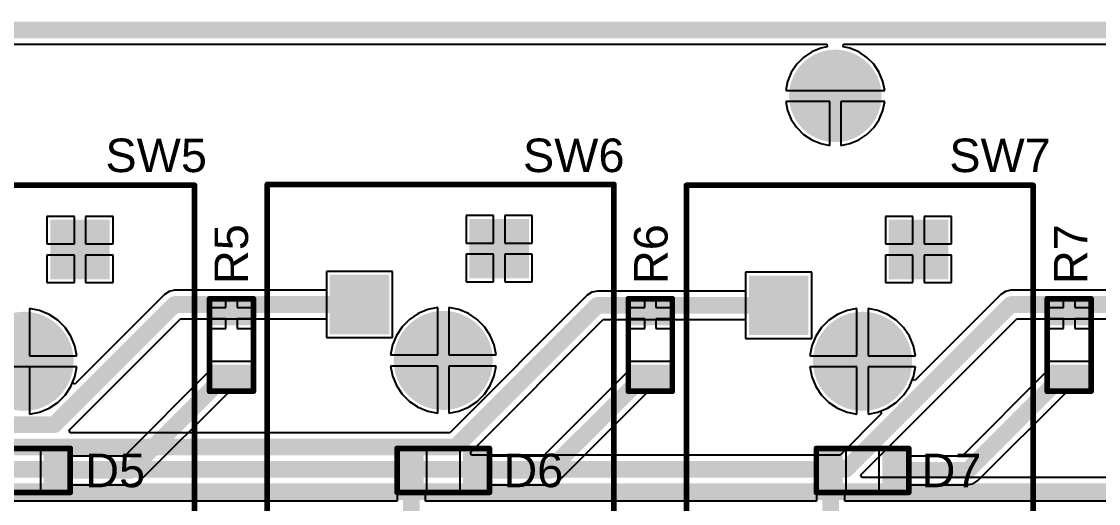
# Model space of a CAD drawing. Header units: millimetres. Extents: x -27 to 152, y -4 to 51.
# Drawn here: x 62.53 to 111.46, y 29.48 to 51.38 of the extents above; entities that cross this region are included whole.
import ezdxf

# ---------------------------------------------------------------- set-up
doc = ezdxf.new("R2010")
doc.units = ezdxf.units.MM
for name, color, linetype in [('BottomLayer', 5, 'Continuous'), ('BottomSolder', 6, 'Continuous'), ('KeepOutLayer', 6, 'Continuous'), ('MultiLayer', 9, 'Continuous'), ('PadHoleLayer', 156, 'Continuous'), ('TopLayer', 1, 'Continuous'), ('TopOverlay', 2, 'Continuous'), ('TopPaste', 8, 'Continuous'), ('TopSolder', 216, 'Continuous')]:
    doc.layers.add(name, color=color, linetype=linetype)
doc.styles.add('Arial', font='arial.ttf', dxfattribs={"height": 0.2})

# ---------------------------------------------------------------- blocks, each defined once
blk = doc.blocks.new('LED_1206_4')
at = {"layer": 'TopLayer'}
for points in [[(-1.9, 0.8), (-1, 0.8), (-1, -0.8), (-1.9, -0.8)], [(1, 0.8), (1.9, 0.8), (1.9, -0.8), (1, -0.8)]]:
    blk.add_hatch(color=1, dxfattribs=at).paths.add_polyline_path(points)
at = {"layer": 'TopPaste'}
for points in [[(-1.9, 0.8), (-1, 0.8), (-1, -0.8), (-1.9, -0.8)], [(1, 0.8), (1.9, 0.8), (1.9, -0.8), (1, -0.8)]]:
    blk.add_hatch(color=8, dxfattribs=at).paths.add_polyline_path(points)
at = {"layer": 'TopSolder'}
for points in [[(-2.002, 0.902), (-0.898, 0.902), (-0.898, -0.902), (-2.002, -0.902)], [(0.898, 0.902), (2.002, 0.902), (2.002, -0.902), (0.898, -0.902)]]:
    blk.add_hatch(color=216, dxfattribs=at).paths.add_polyline_path(points)
at = {"layer": 'TopOverlay', "const_width": 0.254}
for points in [[(-2.1, 1), (2.1, 1)], [(-2.1, -1), (-2.1, 1)], [(2.1, -1), (2.1, 1)], [(-2.1, -1), (2.1, -1)]]:
    blk.add_lwpolyline(points, dxfattribs=at)
at = {"layer": 'TopOverlay', "const_width": 0.127}
for points in [[(-2.164, 1, 1), (-2.037, 1, 1)], [(-2.164, 1, 1), (-2.037, 1, 1)], [(2.037, 1, 1), (2.164, 1, 1)], [(2.037, 1, 1), (2.164, 1, 1)], [(-2.164, -1, 1), (-2.037, -1, 1)], [(-2.164, -1, 1), (-2.037, -1, 1)], [(2.037, -1, 1), (2.164, -1, 1)], [(2.037, -1, 1), (2.164, -1, 1)]]:
    blk.add_lwpolyline(points, format="xyb", close=True, dxfattribs=at)
blk = doc.blocks.new('LED_1206_5')
at = {"layer": 'TopLayer'}
for points in [[(-1.9, 0.8), (-1, 0.8), (-1, -0.8), (-1.9, -0.8)], [(1, 0.8), (1.9, 0.8), (1.9, -0.8), (1, -0.8)]]:
    blk.add_hatch(color=1, dxfattribs=at).paths.add_polyline_path(points)
at = {"layer": 'TopPaste'}
for points in [[(-1.9, 0.8), (-1, 0.8), (-1, -0.8), (-1.9, -0.8)], [(1, 0.8), (1.9, 0.8), (1.9, -0.8), (1, -0.8)]]:
    blk.add_hatch(color=8, dxfattribs=at).paths.add_polyline_path(points)
at = {"layer": 'TopSolder'}
for points in [[(-2.002, 0.902), (-0.898, 0.902), (-0.898, -0.902), (-2.002, -0.902)], [(0.898, 0.902), (2.002, 0.902), (2.002, -0.902), (0.898, -0.902)]]:
    blk.add_hatch(color=216, dxfattribs=at).paths.add_polyline_path(points)
at = {"layer": 'TopOverlay', "const_width": 0.254}
for points in [[(-2.1, 1), (2.1, 1)], [(-2.1, -1), (-2.1, 1)], [(2.1, -1), (2.1, 1)], [(-2.1, -1), (2.1, -1)]]:
    blk.add_lwpolyline(points, dxfattribs=at)
at = {"layer": 'TopOverlay', "const_width": 0.127}
for points in [[(-2.164, 1, 1), (-2.037, 1, 1)], [(-2.164, 1, 1), (-2.037, 1, 1)], [(2.037, 1, 1), (2.164, 1, 1)], [(2.037, 1, 1), (2.164, 1, 1)], [(-2.164, -1, 1), (-2.037, -1, 1)], [(-2.164, -1, 1), (-2.037, -1, 1)], [(2.037, -1, 1), (2.164, -1, 1)], [(2.037, -1, 1), (2.164, -1, 1)]]:
    blk.add_lwpolyline(points, format="xyb", close=True, dxfattribs=at)
blk = doc.blocks.new('LED_1206_6')
at = {"layer": 'TopLayer'}
for points in [[(-1.9, 0.8), (-1, 0.8), (-1, -0.8), (-1.9, -0.8)], [(1, 0.8), (1.9, 0.8), (1.9, -0.8), (1, -0.8)]]:
    blk.add_hatch(color=1, dxfattribs=at).paths.add_polyline_path(points)
at = {"layer": 'TopPaste'}
for points in [[(-1.9, 0.8), (-1, 0.8), (-1, -0.8), (-1.9, -0.8)], [(1, 0.8), (1.9, 0.8), (1.9, -0.8), (1, -0.8)]]:
    blk.add_hatch(color=8, dxfattribs=at).paths.add_polyline_path(points)
at = {"layer": 'TopSolder'}
for points in [[(-2.002, 0.902), (-0.898, 0.902), (-0.898, -0.902), (-2.002, -0.902)], [(0.898, 0.902), (2.002, 0.902), (2.002, -0.902), (0.898, -0.902)]]:
    blk.add_hatch(color=216, dxfattribs=at).paths.add_polyline_path(points)
at = {"layer": 'TopOverlay', "const_width": 0.254}
for points in [[(-2.1, 1), (2.1, 1)], [(-2.1, -1), (-2.1, 1)], [(2.1, -1), (2.1, 1)], [(-2.1, -1), (2.1, -1)]]:
    blk.add_lwpolyline(points, dxfattribs=at)
at = {"layer": 'TopOverlay', "const_width": 0.127}
for points in [[(-2.164, 1, 1), (-2.037, 1, 1)], [(-2.164, 1, 1), (-2.037, 1, 1)], [(2.037, 1, 1), (2.164, 1, 1)], [(2.037, 1, 1), (2.164, 1, 1)], [(-2.164, -1, 1), (-2.037, -1, 1)], [(-2.164, -1, 1), (-2.037, -1, 1)], [(2.037, -1, 1), (2.164, -1, 1)], [(2.037, -1, 1), (2.164, -1, 1)]]:
    blk.add_lwpolyline(points, format="xyb", close=True, dxfattribs=at)
blk = doc.blocks.new('K__________O______18')
at = {"layer": 'BottomLayer'}
for points in [[(1.29, 6.33), (3.79, 6.33), (3.79, 3.83), (1.29, 3.83)], [(-5.06, 3.79), (-2.56, 3.79), (-2.56, 1.29), (-5.06, 1.29)]]:
    blk.add_hatch(color=5, dxfattribs=at).paths.add_polyline_path(points)
h = blk.add_hatch(color=5, dxfattribs=at)
edge = h.paths.add_edge_path()
edge.add_arc((0, 0), 2.15, 0, 360)
at = {"layer": 'BottomSolder'}
for points in [[(1.188, 6.432), (3.892, 6.432), (3.892, 3.728), (1.188, 3.728)], [(-5.162, 3.892), (-2.458, 3.892), (-2.458, 1.188), (-5.162, 1.188)]]:
    blk.add_hatch(color=6, dxfattribs=at).paths.add_polyline_path(points)
h = blk.add_hatch(color=6, dxfattribs=at)
edge = h.paths.add_edge_path()
edge.add_arc((0, 0), 2.252, 0, 360)
at = {"layer": 'MultiLayer'}
for points in [[(1.29, 6.33), (3.79, 6.33), (3.79, 3.83), (1.29, 3.83)], [(-5.06, 3.79), (-2.56, 3.79), (-2.56, 1.29), (-5.06, 1.29)]]:
    blk.add_hatch(color=9, dxfattribs=at).paths.add_polyline_path(points)
h = blk.add_hatch(color=9, dxfattribs=at)
edge = h.paths.add_edge_path()
edge.add_arc((0, 0), 2.15, 0, 360)
at = {"layer": 'PadHoleLayer'}
h = blk.add_hatch(color=156, dxfattribs=at)
edge = h.paths.add_edge_path()
edge.add_arc((2.54, 5.08), 0.75, 0, 360)
h = blk.add_hatch(color=156, dxfattribs=at)
edge = h.paths.add_edge_path()
edge.add_arc((-3.81, 2.54), 0.75, 0, 360)
h = blk.add_hatch(color=156, dxfattribs=at)
edge = h.paths.add_edge_path()
edge.add_arc((0, 0), 2.05, 0, 360)
at = {"layer": 'TopLayer'}
for points in [[(1.29, 6.33), (3.79, 6.33), (3.79, 3.83), (1.29, 3.83)], [(-5.06, 3.79), (-2.56, 3.79), (-2.56, 1.29), (-5.06, 1.29)]]:
    blk.add_hatch(color=1, dxfattribs=at).paths.add_polyline_path(points)
h = blk.add_hatch(color=1, dxfattribs=at)
edge = h.paths.add_edge_path()
edge.add_arc((0, 0), 2.15, 0, 360)
at = {"layer": 'TopSolder'}
for points in [[(1.188, 6.432), (3.892, 6.432), (3.892, 3.728), (1.188, 3.728)], [(-5.162, 3.892), (-2.458, 3.892), (-2.458, 1.188), (-5.162, 1.188)]]:
    blk.add_hatch(color=216, dxfattribs=at).paths.add_polyline_path(points)
h = blk.add_hatch(color=216, dxfattribs=at)
edge = h.paths.add_edge_path()
edge.add_arc((0, 0), 2.252, 0, 360)
at = {"layer": 'TopOverlay', "const_width": 0.254}
for points in [[(-8, -7.75), (-8, 8)], [(-8, 8), (7.75, 8)], [(7.75, -7.75), (7.75, 8)], [(-8, -7.75), (7.75, -7.75)]]:
    blk.add_lwpolyline(points, dxfattribs=at)
at = {"layer": 'TopOverlay', "const_width": 0.127}
for points in [[(-8.063, 8, 1), (-7.936, 8, 1)], [(-8.063, 8, 1), (-7.936, 8, 1)], [(7.686, 8, 1), (7.813, 8, 1)], [(7.686, 8, 1), (7.813, 8, 1)], [(-8.063, -7.75, 1), (-7.936, -7.75, 1)], [(-8.063, -7.75, 1), (-7.936, -7.75, 1)], [(7.686, -7.75, 1), (7.813, -7.75, 1)], [(7.686, -7.75, 1), (7.813, -7.75, 1)]]:
    blk.add_lwpolyline(points, format="xyb", close=True, dxfattribs=at)
blk = doc.blocks.new('K__________O______19')
at = {"layer": 'BottomLayer'}
for points in [[(1.29, 6.33), (3.79, 6.33), (3.79, 3.83), (1.29, 3.83)], [(-5.06, 3.79), (-2.56, 3.79), (-2.56, 1.29), (-5.06, 1.29)]]:
    blk.add_hatch(color=5, dxfattribs=at).paths.add_polyline_path(points)
h = blk.add_hatch(color=5, dxfattribs=at)
edge = h.paths.add_edge_path()
edge.add_arc((0, 0), 2.15, 0, 360)
at = {"layer": 'BottomSolder'}
for points in [[(1.188, 6.432), (3.892, 6.432), (3.892, 3.728), (1.188, 3.728)], [(-5.162, 3.892), (-2.458, 3.892), (-2.458, 1.188), (-5.162, 1.188)]]:
    blk.add_hatch(color=6, dxfattribs=at).paths.add_polyline_path(points)
h = blk.add_hatch(color=6, dxfattribs=at)
edge = h.paths.add_edge_path()
edge.add_arc((0, 0), 2.252, 0, 360)
at = {"layer": 'MultiLayer'}
for points in [[(1.29, 6.33), (3.79, 6.33), (3.79, 3.83), (1.29, 3.83)], [(-5.06, 3.79), (-2.56, 3.79), (-2.56, 1.29), (-5.06, 1.29)]]:
    blk.add_hatch(color=9, dxfattribs=at).paths.add_polyline_path(points)
h = blk.add_hatch(color=9, dxfattribs=at)
edge = h.paths.add_edge_path()
edge.add_arc((0, 0), 2.15, 0, 360)
at = {"layer": 'PadHoleLayer'}
h = blk.add_hatch(color=156, dxfattribs=at)
edge = h.paths.add_edge_path()
edge.add_arc((2.54, 5.08), 0.75, 0, 360)
h = blk.add_hatch(color=156, dxfattribs=at)
edge = h.paths.add_edge_path()
edge.add_arc((-3.81, 2.54), 0.75, 0, 360)
h = blk.add_hatch(color=156, dxfattribs=at)
edge = h.paths.add_edge_path()
edge.add_arc((0, 0), 2.05, 0, 360)
at = {"layer": 'TopLayer'}
for points in [[(1.29, 6.33), (3.79, 6.33), (3.79, 3.83), (1.29, 3.83)], [(-5.06, 3.79), (-2.56, 3.79), (-2.56, 1.29), (-5.06, 1.29)]]:
    blk.add_hatch(color=1, dxfattribs=at).paths.add_polyline_path(points)
h = blk.add_hatch(color=1, dxfattribs=at)
edge = h.paths.add_edge_path()
edge.add_arc((0, 0), 2.15, 0, 360)
at = {"layer": 'TopSolder'}
for points in [[(1.188, 6.432), (3.892, 6.432), (3.892, 3.728), (1.188, 3.728)], [(-5.162, 3.892), (-2.458, 3.892), (-2.458, 1.188), (-5.162, 1.188)]]:
    blk.add_hatch(color=216, dxfattribs=at).paths.add_polyline_path(points)
h = blk.add_hatch(color=216, dxfattribs=at)
edge = h.paths.add_edge_path()
edge.add_arc((0, 0), 2.252, 0, 360)
at = {"layer": 'TopOverlay', "const_width": 0.254}
for points in [[(-8, -7.75), (-8, 8)], [(-8, 8), (7.75, 8)], [(7.75, -7.75), (7.75, 8)], [(-8, -7.75), (7.75, -7.75)]]:
    blk.add_lwpolyline(points, dxfattribs=at)
at = {"layer": 'TopOverlay', "const_width": 0.127}
for points in [[(-8.063, 8, 1), (-7.936, 8, 1)], [(-8.063, 8, 1), (-7.936, 8, 1)], [(7.686, 8, 1), (7.813, 8, 1)], [(7.686, 8, 1), (7.813, 8, 1)], [(-8.063, -7.75, 1), (-7.936, -7.75, 1)], [(-8.063, -7.75, 1), (-7.936, -7.75, 1)], [(7.686, -7.75, 1), (7.813, -7.75, 1)], [(7.686, -7.75, 1), (7.813, -7.75, 1)]]:
    blk.add_lwpolyline(points, format="xyb", close=True, dxfattribs=at)
blk = doc.blocks.new('K__________O______20')
at = {"layer": 'BottomLayer'}
for points in [[(1.29, 6.33), (3.79, 6.33), (3.79, 3.83), (1.29, 3.83)], [(-5.06, 3.79), (-2.56, 3.79), (-2.56, 1.29), (-5.06, 1.29)]]:
    blk.add_hatch(color=5, dxfattribs=at).paths.add_polyline_path(points)
h = blk.add_hatch(color=5, dxfattribs=at)
edge = h.paths.add_edge_path()
edge.add_arc((0, 0), 2.15, 0, 360)
at = {"layer": 'BottomSolder'}
for points in [[(1.188, 6.432), (3.892, 6.432), (3.892, 3.728), (1.188, 3.728)], [(-5.162, 3.892), (-2.458, 3.892), (-2.458, 1.188), (-5.162, 1.188)]]:
    blk.add_hatch(color=6, dxfattribs=at).paths.add_polyline_path(points)
h = blk.add_hatch(color=6, dxfattribs=at)
edge = h.paths.add_edge_path()
edge.add_arc((0, 0), 2.252, 0, 360)
at = {"layer": 'MultiLayer'}
for points in [[(1.29, 6.33), (3.79, 6.33), (3.79, 3.83), (1.29, 3.83)], [(-5.06, 3.79), (-2.56, 3.79), (-2.56, 1.29), (-5.06, 1.29)]]:
    blk.add_hatch(color=9, dxfattribs=at).paths.add_polyline_path(points)
h = blk.add_hatch(color=9, dxfattribs=at)
edge = h.paths.add_edge_path()
edge.add_arc((0, 0), 2.15, 0, 360)
at = {"layer": 'PadHoleLayer'}
h = blk.add_hatch(color=156, dxfattribs=at)
edge = h.paths.add_edge_path()
edge.add_arc((2.54, 5.08), 0.75, 0, 360)
h = blk.add_hatch(color=156, dxfattribs=at)
edge = h.paths.add_edge_path()
edge.add_arc((-3.81, 2.54), 0.75, 0, 360)
h = blk.add_hatch(color=156, dxfattribs=at)
edge = h.paths.add_edge_path()
edge.add_arc((0, 0), 2.05, 0, 360)
at = {"layer": 'TopLayer'}
for points in [[(1.29, 6.33), (3.79, 6.33), (3.79, 3.83), (1.29, 3.83)], [(-5.06, 3.79), (-2.56, 3.79), (-2.56, 1.29), (-5.06, 1.29)]]:
    blk.add_hatch(color=1, dxfattribs=at).paths.add_polyline_path(points)
h = blk.add_hatch(color=1, dxfattribs=at)
edge = h.paths.add_edge_path()
edge.add_arc((0, 0), 2.15, 0, 360)
at = {"layer": 'TopSolder'}
for points in [[(1.188, 6.432), (3.892, 6.432), (3.892, 3.728), (1.188, 3.728)], [(-5.162, 3.892), (-2.458, 3.892), (-2.458, 1.188), (-5.162, 1.188)]]:
    blk.add_hatch(color=216, dxfattribs=at).paths.add_polyline_path(points)
h = blk.add_hatch(color=216, dxfattribs=at)
edge = h.paths.add_edge_path()
edge.add_arc((0, 0), 2.252, 0, 360)
at = {"layer": 'TopOverlay', "const_width": 0.254}
for points in [[(-8, -7.75), (-8, 8)], [(-8, 8), (7.75, 8)], [(7.75, -7.75), (7.75, 8)], [(-8, -7.75), (7.75, -7.75)]]:
    blk.add_lwpolyline(points, dxfattribs=at)
at = {"layer": 'TopOverlay', "const_width": 0.127}
for points in [[(-8.063, 8, 1), (-7.936, 8, 1)], [(-8.063, 8, 1), (-7.936, 8, 1)], [(7.686, 8, 1), (7.813, 8, 1)], [(7.686, 8, 1), (7.813, 8, 1)], [(-8.063, -7.75, 1), (-7.936, -7.75, 1)], [(-8.063, -7.75, 1), (-7.936, -7.75, 1)], [(7.686, -7.75, 1), (7.813, -7.75, 1)], [(7.686, -7.75, 1), (7.813, -7.75, 1)]]:
    blk.add_lwpolyline(points, format="xyb", close=True, dxfattribs=at)
blk = doc.blocks.new('RES_1206_30')
at = {"layer": 'TopLayer'}
for points in [[(-1.9, 0.8), (-1, 0.8), (-1, -0.8), (-1.9, -0.8)], [(1, 0.8), (1.9, 0.8), (1.9, -0.8), (1, -0.8)]]:
    blk.add_hatch(color=1, dxfattribs=at).paths.add_polyline_path(points)
at = {"layer": 'TopPaste'}
for points in [[(-1.9, 0.8), (-1, 0.8), (-1, -0.8), (-1.9, -0.8)], [(1, 0.8), (1.9, 0.8), (1.9, -0.8), (1, -0.8)]]:
    blk.add_hatch(color=8, dxfattribs=at).paths.add_polyline_path(points)
at = {"layer": 'TopSolder'}
for points in [[(-2.002, 0.902), (-0.898, 0.902), (-0.898, -0.902), (-2.002, -0.902)], [(0.898, 0.902), (2.002, 0.902), (2.002, -0.902), (0.898, -0.902)]]:
    blk.add_hatch(color=216, dxfattribs=at).paths.add_polyline_path(points)
at = {"layer": 'TopOverlay', "const_width": 0.254}
for points in [[(-2.1, -1), (-2.1, 1)], [(2.1, 1), (-2.1, 1)], [(2.1, -1), (2.1, 1)], [(2.1, -1), (-2.1, -1)]]:
    blk.add_lwpolyline(points, dxfattribs=at)
at = {"layer": 'TopOverlay', "const_width": 0.127}
for points in [[(-2.164, 1, 1), (-2.037, 1, 1)], [(-2.164, 1, 1), (-2.037, 1, 1)], [(2.037, 1, 1), (2.164, 1, 1)], [(2.037, 1, 1), (2.164, 1, 1)], [(-2.164, -1, 1), (-2.037, -1, 1)], [(-2.164, -1, 1), (-2.037, -1, 1)], [(2.037, -1, 1), (2.164, -1, 1)], [(2.037, -1, 1), (2.164, -1, 1)]]:
    blk.add_lwpolyline(points, format="xyb", close=True, dxfattribs=at)
blk = doc.blocks.new('RES_1206_31')
at = {"layer": 'TopLayer'}
for points in [[(-1.9, 0.8), (-1, 0.8), (-1, -0.8), (-1.9, -0.8)], [(1, 0.8), (1.9, 0.8), (1.9, -0.8), (1, -0.8)]]:
    blk.add_hatch(color=1, dxfattribs=at).paths.add_polyline_path(points)
at = {"layer": 'TopPaste'}
for points in [[(-1.9, 0.8), (-1, 0.8), (-1, -0.8), (-1.9, -0.8)], [(1, 0.8), (1.9, 0.8), (1.9, -0.8), (1, -0.8)]]:
    blk.add_hatch(color=8, dxfattribs=at).paths.add_polyline_path(points)
at = {"layer": 'TopSolder'}
for points in [[(-2.002, 0.902), (-0.898, 0.902), (-0.898, -0.902), (-2.002, -0.902)], [(0.898, 0.902), (2.002, 0.902), (2.002, -0.902), (0.898, -0.902)]]:
    blk.add_hatch(color=216, dxfattribs=at).paths.add_polyline_path(points)
at = {"layer": 'TopOverlay', "const_width": 0.254}
for points in [[(-2.1, -1), (-2.1, 1)], [(2.1, 1), (-2.1, 1)], [(2.1, -1), (2.1, 1)], [(2.1, -1), (-2.1, -1)]]:
    blk.add_lwpolyline(points, dxfattribs=at)
at = {"layer": 'TopOverlay', "const_width": 0.127}
for points in [[(-2.164, 1, 1), (-2.037, 1, 1)], [(-2.164, 1, 1), (-2.037, 1, 1)], [(2.037, 1, 1), (2.164, 1, 1)], [(2.037, 1, 1), (2.164, 1, 1)], [(-2.164, -1, 1), (-2.037, -1, 1)], [(-2.164, -1, 1), (-2.037, -1, 1)], [(2.037, -1, 1), (2.164, -1, 1)], [(2.037, -1, 1), (2.164, -1, 1)]]:
    blk.add_lwpolyline(points, format="xyb", close=True, dxfattribs=at)
blk = doc.blocks.new('RES_1206_32')
at = {"layer": 'TopLayer'}
for points in [[(-1.9, 0.8), (-1, 0.8), (-1, -0.8), (-1.9, -0.8)], [(1, 0.8), (1.9, 0.8), (1.9, -0.8), (1, -0.8)]]:
    blk.add_hatch(color=1, dxfattribs=at).paths.add_polyline_path(points)
at = {"layer": 'TopPaste'}
for points in [[(-1.9, 0.8), (-1, 0.8), (-1, -0.8), (-1.9, -0.8)], [(1, 0.8), (1.9, 0.8), (1.9, -0.8), (1, -0.8)]]:
    blk.add_hatch(color=8, dxfattribs=at).paths.add_polyline_path(points)
at = {"layer": 'TopSolder'}
for points in [[(-2.002, 0.902), (-0.898, 0.902), (-0.898, -0.902), (-2.002, -0.902)], [(0.898, 0.902), (2.002, 0.902), (2.002, -0.902), (0.898, -0.902)]]:
    blk.add_hatch(color=216, dxfattribs=at).paths.add_polyline_path(points)
at = {"layer": 'TopOverlay', "const_width": 0.254}
for points in [[(-2.1, -1), (-2.1, 1)], [(2.1, 1), (-2.1, 1)], [(2.1, -1), (2.1, 1)], [(2.1, -1), (-2.1, -1)]]:
    blk.add_lwpolyline(points, dxfattribs=at)
at = {"layer": 'TopOverlay', "const_width": 0.127}
for points in [[(-2.164, 1, 1), (-2.037, 1, 1)], [(-2.164, 1, 1), (-2.037, 1, 1)], [(2.037, 1, 1), (2.164, 1, 1)], [(2.037, 1, 1), (2.164, 1, 1)], [(-2.164, -1, 1), (-2.037, -1, 1)], [(-2.164, -1, 1), (-2.037, -1, 1)], [(2.037, -1, 1), (2.164, -1, 1)], [(2.037, -1, 1), (2.164, -1, 1)]]:
    blk.add_lwpolyline(points, format="xyb", close=True, dxfattribs=at)

msp = doc.modelspace()

# ---------------------------------------------------------------- hatches: boundary and pattern name
at = {"layer": 'BottomLayer'}
h = msp.add_hatch(color=5, dxfattribs=at)
edge = h.paths.add_edge_path()
edge.add_arc((99.5, 48), 2, 0, 360)
h = msp.add_hatch(color=5, dxfattribs=at)
edge = h.paths.add_edge_path()
edge.add_arc((99.5, 48), 2, 0, 360)
at = {"layer": 'BottomSolder'}
h = msp.add_hatch(color=6, dxfattribs=at)
edge = h.paths.add_edge_path()
edge.add_arc((99.5, 48), 2.102, 0, 360)
h = msp.add_hatch(color=6, dxfattribs=at)
edge = h.paths.add_edge_path()
edge.add_arc((99.5, 48), 2.102, 0, 360)
at = {"layer": 'MultiLayer'}
h = msp.add_hatch(color=9, dxfattribs=at)
edge = h.paths.add_edge_path()
edge.add_arc((99.5, 48), 2, 0, 360)
h = msp.add_hatch(color=9, dxfattribs=at)
edge = h.paths.add_edge_path()
edge.add_arc((99.5, 48), 2, 0, 360)
at = {"layer": 'PadHoleLayer'}
h = msp.add_hatch(color=156, dxfattribs=at)
edge = h.paths.add_edge_path()
edge.add_arc((99.5, 48), 1.375, 0, 360)
h = msp.add_hatch(color=156, dxfattribs=at)
edge = h.paths.add_edge_path()
edge.add_arc((99.5, 48), 1.375, 0, 360)
at = {"layer": 'TopLayer'}
h = msp.add_hatch(color=1, dxfattribs=at)
edge = h.paths.add_edge_path()
edge.add_arc((99.5, 48), 2, 0, 360)
h = msp.add_hatch(color=1, dxfattribs=at)
edge = h.paths.add_edge_path()
edge.add_arc((99.5, 48), 2, 0, 360)
at = {"layer": 'TopSolder'}
h = msp.add_hatch(color=216, dxfattribs=at)
edge = h.paths.add_edge_path()
edge.add_arc((99.5, 48), 2.102, 0, 360)
h = msp.add_hatch(color=216, dxfattribs=at)
edge = h.paths.add_edge_path()
edge.add_arc((99.5, 48), 2.102, 0, 360)

# ---------------------------------------------------------------- linework, layer by layer
at = {"layer": 'BottomLayer'}
for p, q in [((26.377, 50.353), (99.123, 50.353)), ((98.432, 49.997), (98.063, 49.751)), ((98.843, 50.167), (98.432, 49.997)), ((99.135, 50.226), (98.843, 50.167)), ((99.123, 50.353), (99.135, 50.226)), ((99.865, 50.226), (99.877, 50.353)), ((100.157, 50.167), (99.865, 50.226)), ((99.877, 50.353), (148.123, 50.353)), ((100.568, 49.997), (100.157, 50.167)), ((100.937, 49.751), (100.568, 49.997)), ((97.749, 49.437), (97.503, 49.068)), ((98.063, 49.751), (97.749, 49.437)), ((101.251, 49.437), (100.937, 49.751)), ((101.497, 49.068), (101.251, 49.437)), ((97.503, 49.068), (97.333, 48.657)), ((101.667, 48.657), (101.497, 49.068)), ((97.333, 48.657), (97.252, 48.254)), ((101.748, 48.254), (101.667, 48.657)), ((97.252, 48.254), (99.5, 48.254)), ((99.5, 48.254), (101.748, 48.254)), ((99.246, 47.746), (97.252, 47.746)), ((97.252, 47.746), (97.333, 47.343)), ((99.246, 45.752), (99.246, 47.746)), ((101.748, 47.746), (99.754, 47.746)), ((99.754, 47.746), (99.754, 45.752)), ((101.667, 47.343), (101.748, 47.746)), ((97.333, 47.343), (97.503, 46.932)), ((101.497, 46.932), (101.667, 47.343)), ((97.503, 46.932), (97.749, 46.563)), ((97.749, 46.563), (98.063, 46.249)), ((100.937, 46.249), (101.251, 46.563)), ((101.251, 46.563), (101.497, 46.932)), ((98.063, 46.249), (98.432, 46.003)), ((98.432, 46.003), (98.843, 45.833)), ((100.157, 45.833), (100.568, 46.003)), ((100.568, 46.003), (100.937, 46.249)), ((98.843, 45.833), (99.246, 45.752)), ((99.754, 45.752), (100.157, 45.833)), ((64.926, 42.524), (63.676, 42.524)), ((63.676, 42.524), (63.676, 41.274)), ((64.926, 41.274), (64.926, 42.524)), ((66.684, 42.524), (65.434, 42.524)), ((65.434, 42.524), (65.434, 41.274)), ((66.684, 41.274), (66.684, 42.524)), ((83.976, 42.564), (82.726, 42.564)), ((82.726, 42.564), (82.726, 41.314)), ((83.976, 41.314), (83.976, 42.564)), ((85.734, 42.564), (84.484, 42.564)), ((84.484, 42.564), (84.484, 41.314)), ((85.734, 41.314), (85.734, 42.564)), ((103.026, 42.524), (101.776, 42.524)), ((101.776, 42.524), (101.776, 41.274)), ((103.026, 41.274), (103.026, 42.524)), ((104.784, 42.524), (103.534, 42.524)), ((103.534, 42.524), (103.534, 41.274)), ((104.784, 41.274), (104.784, 42.524)), ((63.676, 41.274), (64.926, 41.274)), ((65.434, 41.274), (66.684, 41.274)), ((82.726, 41.314), (83.976, 41.314)), ((84.484, 41.314), (85.734, 41.314)), ((101.776, 41.274), (103.026, 41.274)), ((103.534, 41.274), (104.784, 41.274)), ((64.926, 40.766), (63.676, 40.766)), ((63.676, 40.766), (63.676, 39.516)), ((64.926, 39.516), (64.926, 40.766)), ((66.684, 40.766), (65.434, 40.766)), ((65.434, 40.766), (65.434, 39.516)), ((66.684, 39.516), (66.684, 40.766)), ((83.976, 40.806), (82.726, 40.806)), ((82.726, 40.806), (82.726, 39.556)), ((83.976, 39.556), (83.976, 40.806)), ((85.734, 40.806), (84.484, 40.806)), ((84.484, 40.806), (84.484, 39.556)), ((85.734, 39.556), (85.734, 40.806)), ((103.026, 40.766), (101.776, 40.766)), ((101.776, 40.766), (101.776, 39.516)), ((103.026, 39.516), (103.026, 40.766)), ((104.784, 40.766), (103.534, 40.766)), ((103.534, 40.766), (103.534, 39.516)), ((104.784, 39.516), (104.784, 40.766)), ((79.384, 40.024), (76.376, 40.024)), ((76.376, 40.024), (76.376, 39.167)), ((79.384, 37.016), (79.384, 40.024)), ((98.434, 39.984), (95.426, 39.984)), ((95.426, 39.984), (95.426, 39.127)), ((98.434, 36.976), (98.434, 39.984)), ((63.676, 39.516), (64.926, 39.516)), ((65.434, 39.516), (66.684, 39.516)), ((69.48, 39.167), (69.232, 39.118)), ((76.376, 39.167), (69.48, 39.167)), ((82.726, 39.556), (83.976, 39.556)), ((84.484, 39.556), (85.734, 39.556)), ((101.776, 39.516), (103.026, 39.516)), ((103.534, 39.516), (104.784, 39.516)), ((107.48, 39.167), (107.232, 39.118)), ((114.476, 39.167), (107.48, 39.167)), ((69.022, 38.978), (64.952, 34.907)), ((69.232, 39.118), (69.022, 38.978)), ((88.232, 38.938), (81.99, 32.695)), ((88.442, 39.078), (88.232, 38.938)), ((88.69, 39.127), (88.442, 39.078)), ((95.426, 39.127), (88.69, 39.127)), ((107.022, 38.978), (103.118, 35.074)), ((107.232, 39.118), (107.022, 38.978)), ((63.341, 38.252), (62.894, 38.341)), ((62.894, 38.341), (62.894, 36.194)), ((63.779, 38.07), (63.341, 38.252)), ((80.989, 38.292), (80.551, 38.11)), ((81.436, 38.381), (80.989, 38.292)), ((81.436, 36.234), (81.436, 38.381)), ((82.391, 38.292), (81.944, 38.381)), ((81.944, 38.381), (81.944, 36.234)), ((82.829, 38.11), (82.391, 38.292)), ((100.039, 38.252), (99.601, 38.07)), ((100.486, 38.341), (100.039, 38.252)), ((100.486, 36.194), (100.486, 38.341)), ((101.441, 38.252), (100.994, 38.341)), ((100.994, 38.341), (100.994, 36.194)), ((101.879, 38.07), (101.441, 38.252)), ((64.172, 37.807), (63.779, 38.07)), ((64.507, 37.472), (64.172, 37.807)), ((64.688, 32.813), (69.748, 37.873)), ((69.748, 37.873), (76.376, 37.873)), ((76.376, 37.873), (76.376, 37.016)), ((80.158, 37.847), (79.823, 37.512)), ((80.551, 38.11), (80.158, 37.847)), ((83.222, 37.847), (82.829, 38.11)), ((82.922, 31.797), (88.958, 37.833)), ((83.557, 37.512), (83.222, 37.847)), ((88.958, 37.833), (95.426, 37.833)), ((95.426, 37.833), (95.426, 36.976)), ((99.208, 37.807), (98.873, 37.472)), ((99.601, 38.07), (99.208, 37.807)), ((100.656, 30.781), (107.748, 37.873)), ((102.272, 37.807), (101.879, 38.07)), ((102.607, 37.472), (102.272, 37.807)), ((107.748, 37.873), (114.476, 37.873)), ((64.77, 37.079), (64.507, 37.472)), ((79.823, 37.512), (79.56, 37.119)), ((83.82, 37.119), (83.557, 37.512)), ((98.873, 37.472), (98.61, 37.079)), ((102.87, 37.079), (102.607, 37.472)), ((64.952, 36.641), (64.77, 37.079)), ((76.376, 37.016), (79.384, 37.016)), ((79.56, 37.119), (79.378, 36.681)), ((84.002, 36.681), (83.82, 37.119)), ((95.426, 36.976), (98.434, 36.976)), ((98.61, 37.079), (98.428, 36.641)), ((103.052, 36.641), (102.87, 37.079)), ((65.041, 36.194), (64.952, 36.641)), ((79.378, 36.681), (79.289, 36.234)), ((79.289, 36.234), (81.436, 36.234)), ((81.944, 36.234), (84.091, 36.234)), ((84.091, 36.234), (84.002, 36.681)), ((98.428, 36.641), (98.339, 36.194)), ((103.141, 36.194), (103.052, 36.641)), ((62.894, 36.194), (65.041, 36.194)), ((81.436, 35.726), (79.289, 35.726)), ((79.289, 35.726), (79.378, 35.279)), ((81.436, 33.579), (81.436, 35.726)), ((84.091, 35.726), (81.944, 35.726)), ((81.944, 35.726), (81.944, 33.579)), ((84.002, 35.279), (84.091, 35.726)), ((98.339, 36.194), (100.486, 36.194)), ((100.994, 36.194), (103.141, 36.194)), ((65.041, 35.686), (60.239, 35.686)), ((64.844, 34.979), (64.952, 35.239)), ((64.952, 35.239), (65.041, 35.686)), ((79.378, 35.279), (79.56, 34.841)), ((83.82, 34.841), (84.002, 35.279)), ((100.486, 35.686), (98.339, 35.686)), ((98.339, 35.686), (98.428, 35.239)), ((98.428, 35.239), (98.61, 34.801)), ((100.486, 33.539), (100.486, 35.686)), ((103.141, 35.686), (100.994, 35.686)), ((100.994, 35.686), (100.994, 33.539)), ((103.012, 35.144), (103.052, 35.239)), ((103.052, 35.239), (103.141, 35.686)), ((64.952, 34.907), (64.844, 34.979)), ((79.56, 34.841), (79.823, 34.448)), ((83.557, 34.448), (83.82, 34.841)), ((98.61, 34.801), (98.873, 34.408)), ((103.118, 35.074), (103.012, 35.144)), ((79.823, 34.448), (80.158, 34.113)), ((83.222, 34.113), (83.557, 34.448)), ((98.873, 34.408), (99.208, 34.073)), ((80.158, 34.113), (80.551, 33.85)), ((80.551, 33.85), (80.989, 33.668)), ((82.391, 33.668), (82.829, 33.85)), ((82.829, 33.85), (83.222, 34.113)), ((99.208, 34.073), (99.601, 33.81)), ((99.601, 33.81), (100.039, 33.628)), ((80.989, 33.668), (81.436, 33.579)), ((81.944, 33.579), (82.391, 33.668)), ((101.606, 33.562), (99.724, 31.679)), ((100.039, 33.628), (100.486, 33.539)), ((100.994, 33.539), (101.441, 33.628)), ((101.441, 33.628), (101.536, 33.668)), ((101.536, 33.668), (101.606, 33.562)), ((64.737, 32.695), (64.688, 32.813)), ((81.99, 32.695), (64.737, 32.695)), ((82.971, 31.679), (82.922, 31.797)), ((99.724, 31.679), (82.971, 31.679)), ((100.705, 30.663), (100.656, 30.781)), ((117.958, 30.663), (100.705, 30.663))]:
    msp.add_line(p, q, dxfattribs=at)
at = {"layer": 'BottomLayer', "const_width": 0.762}
for points in [[(64.024, 33.064), (69.48, 38.52)], [(69.48, 38.52), (77.88, 38.52)], [(82.258, 32.048), (88.69, 38.48)], [(88.69, 38.48), (96.93, 38.48)], [(99.992, 31.032), (107.48, 38.52)], [(107.48, 38.52), (115.98, 38.52)], [(48.587, 33.064), (64.024, 33.064)], [(49.008, 32.048), (82.258, 32.048)], [(52.532, 31.032), (99.992, 31.032)], [(53.516, 30.016), (118.226, 30.016)]]:
    msp.add_lwpolyline(points, dxfattribs=at)
at = {"layer": 'BottomLayer', "const_width": 0.381}
for points in [[(69.289, 38.52, 1), (69.67, 38.52, 1)], [(69.289, 38.52, 1), (69.67, 38.52, 1)], [(77.689, 38.52, 1), (78.07, 38.52, 1)], [(88.499, 38.48, 1), (88.88, 38.48, 1)], [(88.499, 38.48, 1), (88.88, 38.48, 1)], [(96.739, 38.48, 1), (97.12, 38.48, 1)], [(107.289, 38.52, 1), (107.67, 38.52, 1)], [(107.289, 38.52, 1), (107.67, 38.52, 1)], [(63.834, 33.064, 1), (64.215, 33.064, 1)], [(63.834, 33.064, 1), (64.215, 33.064, 1)], [(82.068, 32.048, 1), (82.449, 32.048, 1)], [(82.068, 32.048, 1), (82.449, 32.048, 1)], [(99.802, 31.032, 1), (100.183, 31.032, 1)], [(99.802, 31.032, 1), (100.183, 31.032, 1)]]:
    msp.add_lwpolyline(points, format="xyb", close=True, dxfattribs=at)
at = {"layer": 'KeepOutLayer', "const_width": 0.762}
msp.add_lwpolyline([(-27, 51), (152, 51)], dxfattribs=at)
at = {"layer": 'TopLayer'}
for p, q in [((26.377, 50.353), (99.123, 50.353)), ((98.432, 49.997), (98.063, 49.751)), ((98.843, 50.167), (98.432, 49.997)), ((99.135, 50.226), (98.843, 50.167)), ((99.123, 50.353), (99.135, 50.226)), ((99.865, 50.226), (99.877, 50.353)), ((100.157, 50.167), (99.865, 50.226)), ((99.877, 50.353), (148.123, 50.353)), ((100.568, 49.997), (100.157, 50.167)), ((100.937, 49.751), (100.568, 49.997)), ((97.749, 49.437), (97.503, 49.068)), ((98.063, 49.751), (97.749, 49.437)), ((101.251, 49.437), (100.937, 49.751)), ((101.497, 49.068), (101.251, 49.437)), ((97.503, 49.068), (97.333, 48.657)), ((101.667, 48.657), (101.497, 49.068)), ((97.333, 48.657), (97.252, 48.254)), ((101.748, 48.254), (101.667, 48.657)), ((97.252, 48.254), (99.5, 48.254)), ((99.5, 48.254), (101.748, 48.254)), ((99.246, 47.746), (97.252, 47.746)), ((97.252, 47.746), (97.333, 47.343)), ((99.246, 45.752), (99.246, 47.746)), ((101.748, 47.746), (99.754, 47.746)), ((99.754, 47.746), (99.754, 45.752)), ((101.667, 47.343), (101.748, 47.746)), ((97.333, 47.343), (97.503, 46.932)), ((101.497, 46.932), (101.667, 47.343)), ((97.503, 46.932), (97.749, 46.563)), ((97.749, 46.563), (98.063, 46.249)), ((100.937, 46.249), (101.251, 46.563)), ((101.251, 46.563), (101.497, 46.932)), ((98.063, 46.249), (98.432, 46.003)), ((98.432, 46.003), (98.843, 45.833)), ((100.157, 45.833), (100.568, 46.003)), ((100.568, 46.003), (100.937, 46.249)), ((98.843, 45.833), (99.246, 45.752)), ((99.754, 45.752), (100.157, 45.833)), ((64.926, 42.524), (63.676, 42.524)), ((63.676, 42.524), (63.676, 41.274)), ((64.926, 41.274), (64.926, 42.524)), ((66.684, 42.524), (65.434, 42.524)), ((65.434, 42.524), (65.434, 41.274)), ((66.684, 41.274), (66.684, 42.524)), ((83.976, 42.564), (82.726, 42.564)), ((82.726, 42.564), (82.726, 41.314)), ((83.976, 41.314), (83.976, 42.564)), ((85.734, 42.564), (84.484, 42.564)), ((84.484, 42.564), (84.484, 41.314)), ((85.734, 41.314), (85.734, 42.564)), ((103.026, 42.524), (101.776, 42.524)), ((101.776, 42.524), (101.776, 41.274)), ((103.026, 41.274), (103.026, 42.524)), ((104.784, 42.524), (103.534, 42.524)), ((103.534, 42.524), (103.534, 41.274)), ((104.784, 41.274), (104.784, 42.524)), ((63.676, 41.274), (64.926, 41.274)), ((65.434, 41.274), (66.684, 41.274)), ((82.726, 41.314), (83.976, 41.314)), ((84.484, 41.314), (85.734, 41.314)), ((101.776, 41.274), (103.026, 41.274)), ((103.534, 41.274), (104.784, 41.274)), ((64.926, 40.766), (63.676, 40.766)), ((63.676, 40.766), (63.676, 39.516)), ((64.926, 39.516), (64.926, 40.766)), ((66.684, 40.766), (65.434, 40.766)), ((65.434, 40.766), (65.434, 39.516)), ((66.684, 39.516), (66.684, 40.766)), ((83.976, 40.806), (82.726, 40.806)), ((82.726, 40.806), (82.726, 39.556)), ((83.976, 39.556), (83.976, 40.806)), ((85.734, 40.806), (84.484, 40.806)), ((84.484, 40.806), (84.484, 39.556)), ((85.734, 39.556), (85.734, 40.806)), ((103.026, 40.766), (101.776, 40.766)), ((101.776, 40.766), (101.776, 39.516)), ((103.026, 39.516), (103.026, 40.766)), ((104.784, 40.766), (103.534, 40.766)), ((103.534, 40.766), (103.534, 39.516)), ((104.784, 39.516), (104.784, 40.766)), ((79.384, 40.024), (76.376, 40.024)), ((76.376, 40.024), (76.376, 37.016)), ((79.384, 37.016), (79.384, 40.024)), ((98.434, 39.984), (95.426, 39.984)), ((95.426, 39.984), (95.426, 36.976)), ((98.434, 36.976), (98.434, 39.984)), ((63.676, 39.516), (64.926, 39.516)), ((65.434, 39.516), (66.684, 39.516)), ((82.726, 39.556), (83.976, 39.556)), ((84.484, 39.556), (85.734, 39.556)), ((101.776, 39.516), (103.026, 39.516)), ((103.534, 39.516), (104.784, 39.516)), ((71.811, 38.834), (71.011, 38.834)), ((71.011, 38.834), (71.011, 38.384)), ((71.811, 38.384), (71.811, 38.834)), ((73.119, 38.834), (72.319, 38.834)), ((72.319, 38.834), (72.319, 38.384)), ((73.119, 38.384), (73.119, 38.834)), ((90.842, 38.834), (90.042, 38.834)), ((90.042, 38.834), (90.042, 38.384)), ((90.842, 38.384), (90.842, 38.834)), ((92.15, 38.834), (91.35, 38.834)), ((91.35, 38.834), (91.35, 38.384)), ((92.15, 38.384), (92.15, 38.834)), ((109.873, 38.834), (109.073, 38.834)), ((109.073, 38.834), (109.073, 38.384)), ((109.873, 38.384), (109.873, 38.834)), ((111.181, 38.834), (110.381, 38.834)), ((110.381, 38.834), (110.381, 38.384)), ((111.181, 38.384), (111.181, 38.834)), ((63.341, 38.252), (62.894, 38.341)), ((62.894, 38.341), (62.894, 36.194)), ((63.779, 38.07), (63.341, 38.252)), ((71.011, 38.384), (71.811, 38.384)), ((72.319, 38.384), (73.119, 38.384)), ((80.989, 38.292), (80.551, 38.11)), ((81.436, 38.381), (80.989, 38.292)), ((81.436, 36.234), (81.436, 38.381)), ((82.391, 38.292), (81.944, 38.381)), ((81.944, 38.381), (81.944, 36.234)), ((82.829, 38.11), (82.391, 38.292)), ((90.042, 38.384), (90.842, 38.384)), ((91.35, 38.384), (92.15, 38.384)), ((100.039, 38.252), (99.601, 38.07)), ((100.486, 38.341), (100.039, 38.252)), ((100.486, 36.194), (100.486, 38.341)), ((101.441, 38.252), (100.994, 38.341)), ((100.994, 38.341), (100.994, 36.194)), ((101.879, 38.07), (101.441, 38.252)), ((109.073, 38.384), (109.873, 38.384)), ((110.381, 38.384), (111.181, 38.384)), ((64.172, 37.807), (63.779, 38.07)), ((64.507, 37.472), (64.172, 37.807)), ((71.811, 37.876), (71.011, 37.876)), ((71.011, 37.876), (71.011, 37.426)), ((71.811, 37.426), (71.811, 37.876)), ((73.119, 37.876), (72.319, 37.876)), ((72.319, 37.876), (72.319, 37.426)), ((73.119, 37.426), (73.119, 37.876)), ((80.158, 37.847), (79.823, 37.512)), ((80.551, 38.11), (80.158, 37.847)), ((83.222, 37.847), (82.829, 38.11)), ((83.557, 37.512), (83.222, 37.847)), ((90.842, 37.876), (90.042, 37.876)), ((90.042, 37.876), (90.042, 37.426)), ((90.842, 37.426), (90.842, 37.876)), ((92.15, 37.876), (91.35, 37.876)), ((91.35, 37.876), (91.35, 37.426)), ((92.15, 37.426), (92.15, 37.876)), ((99.208, 37.807), (98.873, 37.472)), ((99.601, 38.07), (99.208, 37.807)), ((102.272, 37.807), (101.879, 38.07)), ((102.607, 37.472), (102.272, 37.807)), ((109.873, 37.876), (109.073, 37.876)), ((109.073, 37.876), (109.073, 37.426)), ((109.873, 37.426), (109.873, 37.876)), ((111.181, 37.876), (110.381, 37.876)), ((110.381, 37.876), (110.381, 37.426)), ((111.181, 37.426), (111.181, 37.876)), ((64.77, 37.079), (64.507, 37.472)), ((71.011, 37.426), (71.811, 37.426)), ((72.319, 37.426), (73.119, 37.426)), ((79.823, 37.512), (79.56, 37.119)), ((83.82, 37.119), (83.557, 37.512)), ((90.042, 37.426), (90.842, 37.426)), ((91.35, 37.426), (92.15, 37.426)), ((98.873, 37.472), (98.61, 37.079)), ((102.87, 37.079), (102.607, 37.472)), ((109.073, 37.426), (109.873, 37.426)), ((110.381, 37.426), (111.181, 37.426)), ((64.952, 36.641), (64.77, 37.079)), ((76.376, 37.016), (79.384, 37.016)), ((79.56, 37.119), (79.378, 36.681)), ((84.002, 36.681), (83.82, 37.119)), ((95.426, 36.976), (98.434, 36.976)), ((98.61, 37.079), (98.428, 36.641)), ((103.052, 36.641), (102.87, 37.079)), ((65.041, 36.194), (64.952, 36.641)), ((79.378, 36.681), (79.289, 36.234)), ((79.289, 36.234), (81.436, 36.234)), ((81.944, 36.234), (84.091, 36.234)), ((84.091, 36.234), (84.002, 36.681)), ((98.428, 36.641), (98.339, 36.194)), ((103.141, 36.194), (103.052, 36.641)), ((62.894, 36.194), (65.041, 36.194)), ((73.119, 35.934), (71.011, 35.934)), ((71.011, 35.934), (71.011, 35.442)), ((73.119, 34.526), (73.119, 35.934)), ((81.436, 35.726), (79.289, 35.726)), ((79.289, 35.726), (79.378, 35.279)), ((81.436, 33.579), (81.436, 35.726)), ((84.091, 35.726), (81.944, 35.726)), ((81.944, 35.726), (81.944, 33.579)), ((84.002, 35.279), (84.091, 35.726)), ((92.15, 35.934), (90.042, 35.934)), ((90.042, 35.934), (90.042, 35.442)), ((92.15, 34.526), (92.15, 35.934)), ((98.339, 36.194), (100.486, 36.194)), ((100.994, 36.194), (103.141, 36.194)), ((111.181, 35.934), (109.073, 35.934)), ((109.073, 35.934), (109.073, 35.442)), ((111.181, 34.526), (111.181, 35.934)), ((65.041, 35.686), (62.894, 35.686)), ((62.894, 35.686), (62.894, 33.539)), ((64.77, 34.801), (64.952, 35.239)), ((64.952, 35.239), (65.041, 35.686)), ((71.011, 35.442), (67.197, 31.627)), ((79.378, 35.279), (79.56, 34.841)), ((83.82, 34.841), (84.002, 35.279)), ((90.042, 35.442), (86.228, 31.627)), ((100.486, 35.686), (98.339, 35.686)), ((98.339, 35.686), (98.428, 35.239)), ((98.428, 35.239), (98.61, 34.801)), ((100.486, 33.539), (100.486, 35.686)), ((103.141, 35.686), (100.994, 35.686)), ((100.994, 35.686), (100.994, 33.539)), ((102.87, 34.801), (103.052, 35.239)), ((103.052, 35.239), (103.141, 35.686)), ((109.073, 35.442), (105.259, 31.627)), ((64.507, 34.408), (64.77, 34.801)), ((79.56, 34.841), (79.823, 34.448)), ((83.557, 34.448), (83.82, 34.841)), ((98.61, 34.801), (98.873, 34.408)), ((102.607, 34.408), (102.87, 34.801)), ((64.172, 34.073), (64.507, 34.408)), ((67.923, 30.522), (71.927, 34.526)), ((71.927, 34.526), (73.119, 34.526)), ((79.823, 34.448), (80.158, 34.113)), ((83.222, 34.113), (83.557, 34.448)), ((86.954, 30.522), (90.958, 34.526)), ((90.958, 34.526), (92.15, 34.526)), ((98.873, 34.408), (99.208, 34.073)), ((102.272, 34.073), (102.607, 34.408)), ((105.985, 30.522), (109.989, 34.526)), ((109.989, 34.526), (111.181, 34.526)), ((63.341, 33.628), (63.779, 33.81)), ((63.779, 33.81), (64.172, 34.073)), ((80.158, 34.113), (80.551, 33.85)), ((80.551, 33.85), (80.989, 33.668)), ((82.391, 33.668), (82.829, 33.85)), ((82.829, 33.85), (83.222, 34.113)), ((99.208, 34.073), (99.601, 33.81)), ((99.601, 33.81), (100.039, 33.628)), ((101.441, 33.628), (101.879, 33.81)), ((101.879, 33.81), (102.272, 34.073)), ((62.894, 33.539), (63.341, 33.628)), ((80.989, 33.668), (81.436, 33.579)), ((81.944, 33.579), (82.391, 33.668)), ((100.039, 33.628), (100.486, 33.539)), ((100.994, 33.539), (101.441, 33.628)), ((64.794, 32.034), (63.386, 32.034)), ((63.386, 32.034), (63.386, 29.926)), ((64.794, 31.627), (64.794, 32.034)), ((80.944, 32.034), (79.536, 32.034)), ((79.536, 32.034), (79.536, 29.926)), ((80.944, 29.926), (80.944, 32.034)), ((83.844, 32.034), (82.436, 32.034)), ((82.436, 32.034), (82.436, 29.926)), ((83.844, 31.627), (83.844, 32.034)), ((99.994, 32.034), (98.586, 32.034)), ((98.586, 32.034), (98.586, 29.926)), ((99.994, 29.926), (99.994, 32.034)), ((102.894, 32.034), (101.486, 32.034)), ((101.486, 32.034), (101.486, 29.926)), ((102.894, 31.627), (102.894, 32.034)), ((67.197, 31.627), (64.794, 31.627)), ((86.228, 31.627), (83.844, 31.627)), ((105.259, 31.627), (102.894, 31.627)), ((67.465, 30.333), (67.713, 30.382)), ((67.713, 30.382), (67.923, 30.522)), ((86.496, 30.333), (86.744, 30.382)), ((86.744, 30.382), (86.954, 30.522)), ((105.527, 30.333), (105.775, 30.382)), ((105.775, 30.382), (105.985, 30.522)), ((63.386, 29.926), (64.794, 29.926)), ((64.794, 29.926), (64.794, 30.333)), ((64.794, 30.333), (67.465, 30.333)), ((79.536, 29.926), (79.593, 29.926)), ((79.593, 29.926), (79.593, 29.577)), ((80.887, 29.577), (80.887, 29.926)), ((80.887, 29.926), (80.944, 29.926)), ((82.436, 29.926), (83.844, 29.926)), ((83.844, 29.926), (83.844, 30.333)), ((83.844, 30.333), (86.496, 30.333)), ((98.586, 29.926), (98.643, 29.926)), ((98.643, 29.926), (98.643, 29.577)), ((99.937, 29.577), (99.937, 29.926)), ((99.937, 29.926), (99.994, 29.926)), ((101.486, 29.926), (102.894, 29.926)), ((102.894, 29.926), (102.894, 30.333)), ((102.894, 30.333), (105.527, 30.333)), ((79.593, 29.577), (61.837, 29.577)), ((98.643, 29.577), (80.887, 29.577)), ((117.693, 29.577), (99.937, 29.577))]:
    msp.add_line(p, q, dxfattribs=at)
at = {"layer": 'TopLayer', "const_width": 0.762}
for points in [[(67.465, 30.98), (71.715, 35.23)], [(71.715, 35.23), (72.065, 35.23)], [(86.496, 30.98), (90.746, 35.23)], [(90.746, 35.23), (91.096, 35.23)], [(105.527, 30.98), (109.777, 35.23)], [(109.777, 35.23), (110.127, 35.23)], [(64.09, 30.98), (67.465, 30.98)], [(80.24, 28.98), (80.24, 30.98)], [(83.14, 30.98), (86.496, 30.98)], [(99.29, 28.955), (99.29, 30.98)], [(102.19, 30.98), (105.527, 30.98)]]:
    msp.add_lwpolyline(points, dxfattribs=at)
at = {"layer": 'TopLayer', "const_width": 0.381}
for points in [[(71.524, 35.23, 1), (71.905, 35.23, 1)], [(71.524, 35.23, 1), (71.905, 35.23, 1)], [(71.874, 35.23, 1), (72.255, 35.23, 1)], [(90.556, 35.23, 1), (90.937, 35.23, 1)], [(90.556, 35.23, 1), (90.937, 35.23, 1)], [(90.906, 35.23, 1), (91.287, 35.23, 1)], [(109.587, 35.23, 1), (109.968, 35.23, 1)], [(109.587, 35.23, 1), (109.968, 35.23, 1)], [(109.937, 35.23, 1), (110.318, 35.23, 1)], [(63.899, 30.98, 1), (64.28, 30.98, 1)], [(67.274, 30.98, 1), (67.655, 30.98, 1)], [(67.274, 30.98, 1), (67.655, 30.98, 1)], [(80.049, 30.98, 1), (80.43, 30.98, 1)], [(82.949, 30.98, 1), (83.33, 30.98, 1)], [(86.306, 30.98, 1), (86.687, 30.98, 1)], [(86.306, 30.98, 1), (86.687, 30.98, 1)], [(99.099, 30.98, 1), (99.48, 30.98, 1)], [(101.999, 30.98, 1), (102.38, 30.98, 1)], [(105.337, 30.98, 1), (105.718, 30.98, 1)], [(105.337, 30.98, 1), (105.718, 30.98, 1)]]:
    msp.add_lwpolyline(points, format="xyb", close=True, dxfattribs=at)

# ---------------------------------------------------------------- block references
for name, p in [('K__________O______20', (62.64, 35.94)), ('K__________O______19', (81.69, 35.98)), ('K__________O______18', (100.74, 35.94)), ('LED_1206_6', (62.64, 30.98)), ('LED_1206_5', (81.69, 30.98)), ('LED_1206_4', (100.74, 30.98))]:
    msp.add_blockref(name, p)
at = {"rotation": 270}
for name, p in [('RES_1206_32', (72.065, 36.68)), ('RES_1206_31', (91.096, 36.68)), ('RES_1206_30', (110.127, 36.68))]:
    msp.add_blockref(name, p, dxfattribs=at)

# ---------------------------------------------------------------- texts
at = {"layer": 'TopOverlay', "style": 'Arial'}
for s, p in [('SW5', (66.338, 44.538)), ('SW6', (85.31, 44.538)), ('SW7', (104.681, 44.538)), ('D5', (65.42, 30.218)), ('D6', (84.42, 30.218)), ('D7', (103.42, 30.218))]:
    msp.add_text(s, height=1.524, dxfattribs=at).set_placement(p)
for s, p in [('R5', (72.818, 39.45)), ('R6', (91.882, 39.45)), ('R7', (110.958, 39.45))]:
    msp.add_text(s, height=1.524, rotation=90, dxfattribs=at).set_placement(p)

doc.saveas('drawing.dxf')
